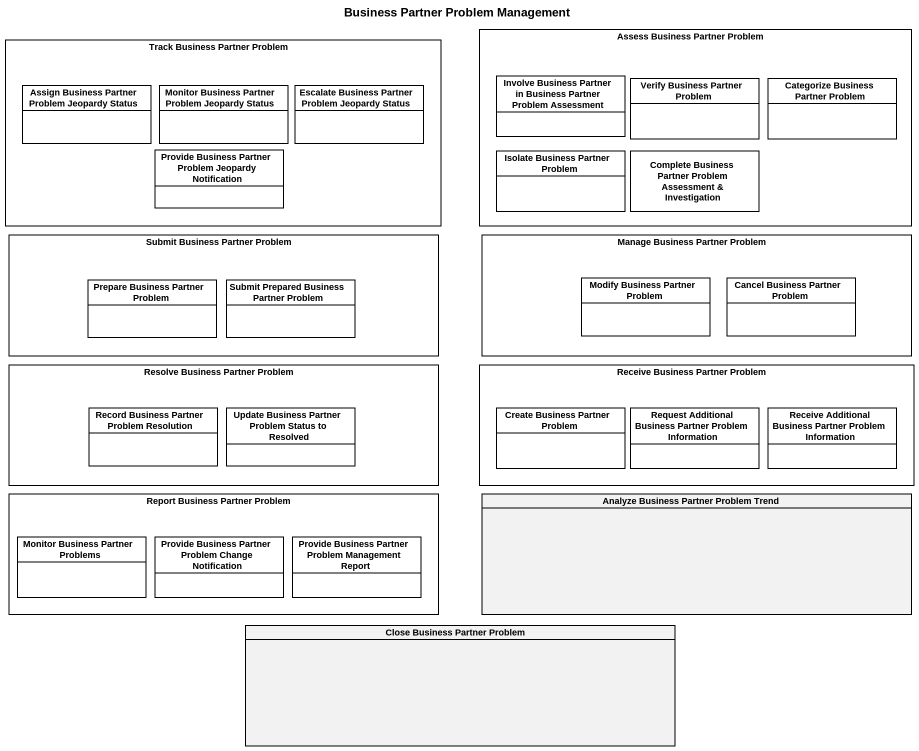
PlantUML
@startuml
title Business Partner Problem Management
hide circle
hide empty members
rectangle "Track Business Partner Problem" as Track_Business_Partner {
  class "Assign Business Partner Problem Jeopardy Status" as Assign_Business_Partner #FFFFFF
  class "Monitor Business Partner Problem Jeopardy Status" as Monitor_Business_Partner #FFFFFF
  class "Escalate Business Partner Problem Jeopardy Status" as Escalate_Business_Partner #FFFFFF
  class "Provide Business Partner Problem Jeopardy Notification" as Provide_Business_Partner #FFFFFF
}
rectangle "Assess Business Partner Problem" as Assess_Business_Partner {
  class "Involve Business Partner in Business Partner Problem Assessment" as Involve_Business_Partner_in #FFFFFF
  class "Verify Business Partner Problem" as Verify_Business_Partner #FFFFFF
  class "Categorize Business Partner Problem" as Categorize_Business_Partner #FFFFFF
  class "Isolate Business Partner Problem" as Isolate_Business_Partner #FFFFFF
  class "Complete Business Partner Problem Assessment & Investigation" as Complete_Business_Partner #FFFFFF
}
rectangle "Submit Business Partner Problem" as Submit_Business_Partner {
  class "Prepare Business Partner Problem" as Prepare_Business_Partner #FFFFFF
  class "Submit Prepared Business Partner Problem" as Submit_Prepared_Business #FFFFFF
}
rectangle "Manage Business Partner Problem" as Manage_Business_Partner {
  class "Modify Business Partner Problem" as Modify_Business_Partner #FFFFFF
  class "Cancel Business Partner Problem" as Cancel_Business_Partner #FFFFFF
}
rectangle "Resolve Business Partner Problem" as Resolve_Business_Partner {
  class "Record Business Partner Problem Resolution" as Record_Business_Partner #FFFFFF
  class "Update Business Partner Problem Status to Resolved" as Update_Business_Partner #FFFFFF
}
rectangle "Receive Business Partner Problem" as Receive_Business_Partner {
  class "Create Business Partner Problem" as Create_Business_Partner #FFFFFF
  class "Request Additional Business Partner Problem Information" as Request_Additional_Business #FFFFFF
  class "Receive Additional Business Partner Problem Information" as Receive_Additional_Business #FFFFFF
}
rectangle "Report Business Partner Problem" as Report_Business_Partner {
  class "Monitor Business Partner Problems" as Monitor_Business_Partner_2 #FFFFFF
  class "Provide Business Partner Problem Change Notification" as Provide_Business_Partner_2 #FFFFFF
  class "Provide Business Partner Problem Management Report" as Provide_Business_Partner_3 #FFFFFF
}
class "Analyze Business Partner Problem Trend" as Analyze_Business_Partner
class "Close Business Partner Problem" as Close_Business_Partner
@enduml
